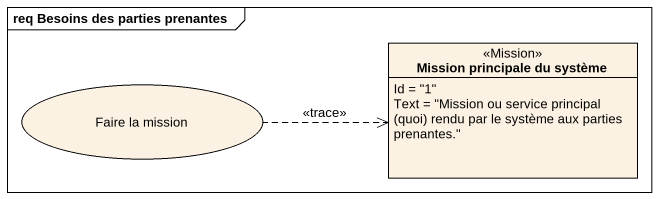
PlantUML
@startuml
mainframe req Besoins des parties prenantes
allowmixing
hide circle
hide empty members
usecase "Faire la mission" as Faire_la_mission
class "Mission principale du système" as Mission_principale_du <<Mission>> {
  Id = "1"
  {field} Text = "Mission ou service principal (quoi) rendu par le système aux parties prenantes."
}
Faire_la_mission .right.> Mission_principale_du : <<trace>>
@enduml
